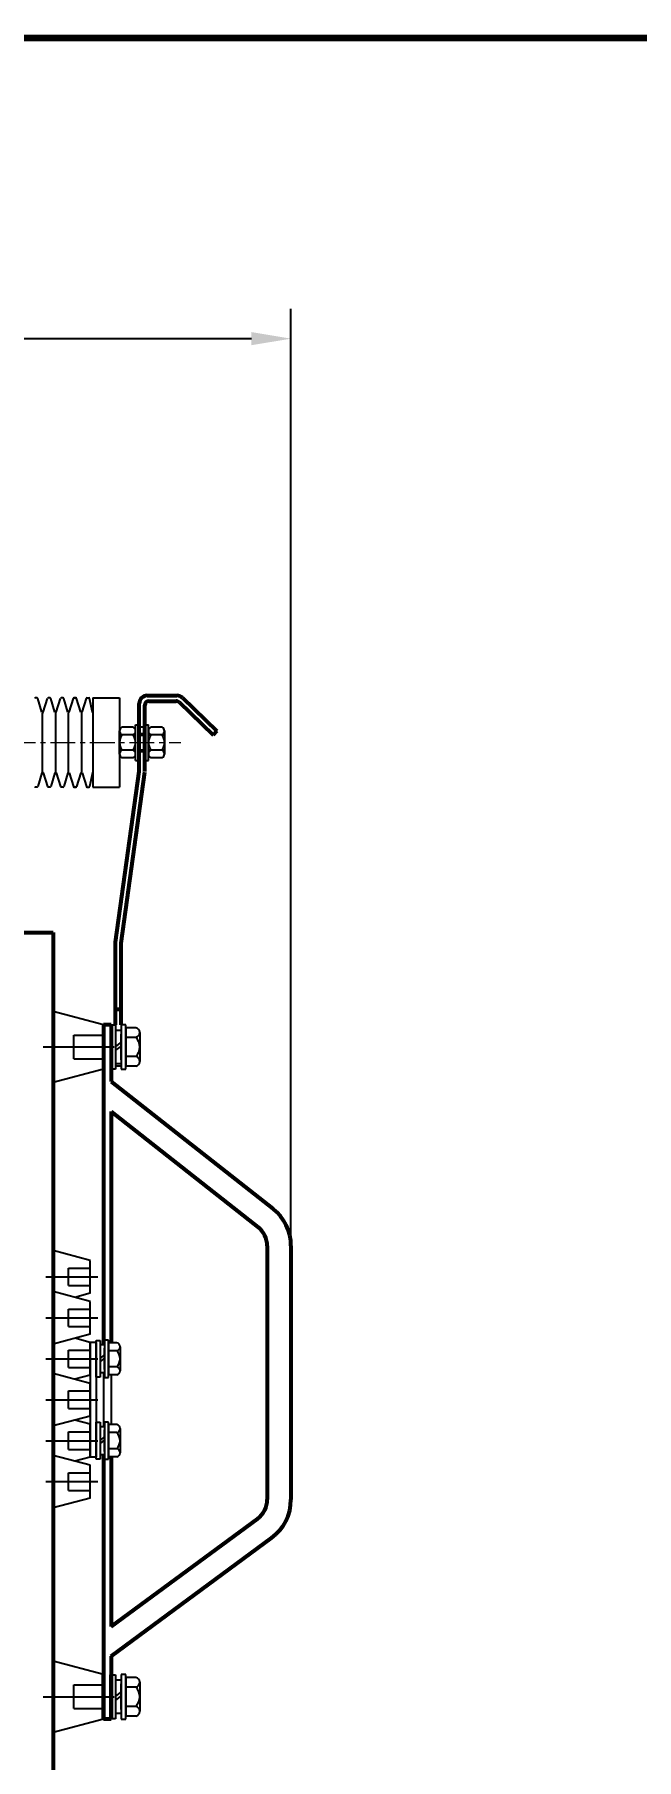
# Model space of a CAD drawing. Header units: millimetres. Extents: x 1190 to 1604, y -412 to -119.
# Drawn here: x 1436.1 to 1466.5, y -215.5 to -128.4 of the extents above; entities that cross this region are included whole.
import ezdxf

# ---------------------------------------------------------------- set-up
doc = ezdxf.new("R2010")
doc.units = ezdxf.units.MM
for name, pattern in [('ACAD_ISO04W100', [30, 24, -3, 0, -3]), ('CENTER', [2, 1.25, -0.25, 0.25, -0.25]), ('HIDDEN', [9.525, 6.35, -3.175])]:
    doc.linetypes.add(name, pattern=pattern)
doc.layers.get('0').update_dxf_attribs({"color": 1, "linetype": 'ACAD_ISO04W100', "lineweight": 25})
doc.layers.get('Defpoints').update_dxf_attribs({"color": 8, "lineweight": 25})
doc.layers.add('1', color=4, linetype='Continuous')
for name, color, linetype, lineweight in [('粗实线', 4, 'Continuous', 53), ('细实线', 2, 'Continuous', 25), ('虚线', 6, 'HIDDEN', 25)]:
    doc.layers.add(name, color=color, linetype=linetype, lineweight=lineweight)
doc.styles.get("Standard").update_dxf_attribs({"font": 'gbenor.shx', "bigfont": 'gbcbig.shx'})
doc.dimstyles.new('1', dxfattribs={"dimtxt": 3.5, "dimasz": 2, "dimexe": 1.5, "dimexo": 0, "dimgap": 0.5, "dimtad": 1, "dimdec": 1, "dimdsep": 46, "dimtxsty": 'Standard', "dimcen": -2.5, "dimclrd": 3, "dimclre": 3, "dimclrt": 3, "dimazin": 2, "dimtfac": 1, "dimtdec": 1, "dimtmove": 0, "dimatfit": 2, "dimfxl": 1.5, "dimarcsym": 0})

# ---------------------------------------------------------------- blocks, each defined once
blk = doc.blocks.new('*D99')
at = {"layer": 'Defpoints', "color": 0, "transparency": 16777216}
for p in [(1449.052, -143.773), (1415.807, -155.598), (1449.052, -189.584)]:
    blk.add_point(p, dxfattribs=at)
at = {"layer": '细实线', "color": 3, "lineweight": -2, "transparency": 16777216}
for p, q in [((1415.807, -155.598), (1415.807, -142.273)), ((1449.052, -189.584), (1449.052, -142.273)), ((1417.807, -143.773), (1447.052, -143.773))]:
    blk.add_line(p, q, dxfattribs=at)
at = {"layer": '细实线', "color": 3, "transparency": 16777216}
for points in [[(1417.807, -143.44), (1417.807, -144.106), (1415.807, -143.773)], [(1447.052, -143.44), (1447.052, -144.106), (1449.052, -143.773)]]:
    blk.add_solid(points, dxfattribs=at)
at = {"layer": '细实线', "color": 3, "transparency": 16777216, "insert": (1432.43, -140.773), "char_height": 5, "attachment_point": 5}
blk.add_mtext('511', dxfattribs=at)

msp = doc.modelspace()

# ---------------------------------------------------------------- linework, layer by layer
at = {"color": 1, "linetype": 'CENTER', "lineweight": 15}
msp.add_line((1428.896, -164.169), (1443.48, -164.169), dxfattribs=at)
for p, q in [((1439.586, -180.669), (1439.586, -178.419)), ((1436.532, -179.544), (1440.116, -179.544)), ((1436.666, -191.153), (1439.301, -191.153)), ((1436.666, -193.221), (1439.301, -193.221)), ((1438.911, -196.116), (1438.911, -194.461)), ((1436.666, -195.289), (1439.301, -195.289)), ((1438.911, -198.184), (1438.911, -196.529)), ((1436.666, -197.357), (1439.301, -197.357)), ((1436.666, -199.425), (1439.301, -199.425)), ((1436.666, -201.493), (1439.301, -201.493)), ((1436.532, -212.357), (1440.116, -212.357))]:
    msp.add_line(p, q)
at = {"layer": '1', "color": 0, "lineweight": 40, "const_width": 0.345}
msp.add_lwpolyline([(1215.566, -400.916), (1594.459, -400.916), (1594.459, -128.587), (1215.566, -128.587), (1215.566, -400.916)], dxfattribs=at)
at = {"layer": '粗实线'}
for p, q in [((1441.786, -161.802), (1443.288, -161.802)), ((1443.566, -161.914), (1445.306, -163.594)), ((1441.386, -165.628), (1441.386, -162.202)), ((1441.665, -165.628), (1441.665, -162.28)), ((1441.865, -162.08), (1443.256, -162.08)), ((1443.395, -162.136), (1445.113, -163.794)), ((1445.306, -163.594), (1445.113, -163.794)), ((1440.193, -174.255), (1441.386, -165.628)), ((1440.469, -174.293), (1441.662, -165.666)), ((1397.953, -173.765), (1437.036, -173.765)), ((1437.036, -173.765), (1437.036, -220.607)), ((1440.193, -177.651), (1440.193, -174.255)), ((1440.472, -177.651), (1440.472, -174.255)), ((1440.193, -178.43), (1440.193, -177.651)), ((1440.472, -177.651), (1440.193, -177.651)), ((1440.472, -178.419), (1440.472, -177.651)), ((1439.586, -178.419), (1439.586, -194.593)), ((1439.961, -178.419), (1439.586, -178.419)), ((1439.961, -178.419), (1439.961, -181.283)), ((1439.961, -181.283), (1448.134, -187.695)), ((1439.961, -182.809), (1439.961, -194.477)), ((1439.961, -182.809), (1447.393, -188.64)), ((1447.852, -189.584), (1447.852, -202.398)), ((1449.052, -189.584), (1449.052, -202.398)), ((1439.586, -200.121), (1439.586, -213.482)), ((1439.961, -200.237), (1439.961, -208.809)), ((1439.961, -208.809), (1447.363, -203.365)), ((1439.961, -210.299), (1448.074, -204.332)), ((1439.961, -210.299), (1439.961, -213.482)), ((1439.586, -213.482), (1439.586, -211.232)), ((1439.961, -213.47), (1439.961, -211.243)), ((1439.961, -213.482), (1439.586, -213.482))]:
    msp.add_line(p, q, dxfattribs=at)
for centre, radius, start, end in [((1441.786, -162.202), 0.4, 90, 180), ((1443.288, -162.202), 0.4, 46.01605, 90), ((1441.865, -162.28), 0.2, 90, 180), ((1443.256, -162.28), 0.2, 46.01605, 90), ((1446.652, -189.584), 2.4, 0, 51.88232), ((1446.652, -189.584), 1.2, 0, 51.88232), ((1446.652, -202.398), 1.2, 306.3323, 0), ((1446.652, -202.398), 2.4, 306.3323, 0)]:
    msp.add_arc(centre, radius, start, end, dxfattribs=at)
at = {"layer": '细实线'}
for p, q in [((1436.223, -161.919), (1436.129, -161.919)), ((1436.468, -162.635), (1436.259, -161.946)), ((1436.539, -162.635), (1436.748, -161.946)), ((1436.878, -161.919), (1436.784, -161.919)), ((1437.123, -162.635), (1436.914, -161.946)), ((1437.194, -162.635), (1437.403, -161.946)), ((1437.533, -161.919), (1437.439, -161.919)), ((1437.778, -162.635), (1437.569, -161.946)), ((1437.849, -162.635), (1438.058, -161.946)), ((1438.188, -161.919), (1438.094, -161.919)), ((1438.094, -161.919), (1438.188, -161.919)), ((1438.433, -162.635), (1438.224, -161.946)), ((1438.504, -162.635), (1438.713, -161.946)), ((1438.749, -161.919), (1438.843, -161.919)), ((1439.027, -162.643), (1438.879, -161.946)), ((1439.04, -161.919), (1440.39, -161.919)), ((1439.04, -161.919), (1439.04, -166.419)), ((1440.39, -161.919), (1440.39, -166.419)), ((1436.504, -165.676), (1436.504, -162.662)), ((1436.504, -162.662), (1436.504, -162.662)), ((1437.158, -162.662), (1437.159, -165.676)), ((1437.814, -165.676), (1437.814, -162.662)), ((1438.468, -162.662), (1438.469, -165.676)), ((1440.39, -164.752), (1440.39, -163.586)), ((1441.087, -163.391), (1440.503, -163.391)), ((1441.199, -165.068), (1441.199, -163.271)), ((1441.199, -163.271), (1441.386, -163.271)), ((1441.199, -164.752), (1441.199, -163.586)), ((1441.386, -165.068), (1441.386, -163.271)), ((1441.665, -163.391), (1441.386, -163.391)), ((1441.386, -163.72), (1441.665, -163.72)), ((1441.665, -165.068), (1441.665, -163.271)), ((1441.665, -163.271), (1441.852, -163.271)), ((1441.852, -165.068), (1441.852, -163.271)), ((1441.852, -164.752), (1441.852, -163.586)), ((1442.548, -163.391), (1441.964, -163.391)), ((1442.661, -163.586), (1442.661, -164.752)), ((1441.087, -163.78), (1440.503, -163.78)), ((1441.087, -164.558), (1440.503, -164.558)), ((1441.386, -163.795), (1441.665, -163.795)), ((1441.386, -164.544), (1441.665, -164.544)), ((1441.386, -164.618), (1441.665, -164.618)), ((1442.548, -163.78), (1441.964, -163.78)), ((1442.548, -164.558), (1441.964, -164.558)), ((1441.087, -164.947), (1440.503, -164.947)), ((1441.199, -165.068), (1441.386, -165.068)), ((1441.665, -165.068), (1441.852, -165.068)), ((1442.548, -164.947), (1441.964, -164.947)), ((1436.468, -165.703), (1436.259, -166.392)), ((1436.539, -165.703), (1436.748, -166.392)), ((1437.123, -165.703), (1436.914, -166.392)), ((1437.194, -165.703), (1437.403, -166.392)), ((1437.778, -165.703), (1437.569, -166.392)), ((1437.849, -165.703), (1438.058, -166.392)), ((1438.433, -165.703), (1438.224, -166.392)), ((1438.504, -165.703), (1438.713, -166.392)), ((1439.027, -165.696), (1438.879, -166.392)), ((1436.223, -166.419), (1436.129, -166.419)), ((1436.878, -166.419), (1436.784, -166.419)), ((1437.533, -166.419), (1437.439, -166.419)), ((1438.188, -166.419), (1438.094, -166.419)), ((1438.094, -166.419), (1438.188, -166.419)), ((1438.749, -166.419), (1438.843, -166.419)), ((1439.04, -166.419), (1440.39, -166.419)), ((1439.586, -178.419), (1437.036, -177.744)), ((1439.961, -178.43), (1440.193, -178.43)), ((1439.961, -180.658), (1439.961, -178.43)), ((1440.193, -178.43), (1440.193, -180.658)), ((1440.706, -178.419), (1440.472, -178.419)), ((1440.472, -178.419), (1440.472, -180.669)), ((1440.706, -180.669), (1440.706, -178.419)), ((1441.222, -178.57), (1440.706, -178.57)), ((1440.706, -178.57), (1440.706, -180.518)), ((1440.472, -178.709), (1440.193, -178.709)), ((1440.193, -178.709), (1440.193, -180.379)), ((1440.472, -179.303), (1440.193, -179.512)), ((1440.472, -178.709), (1440.472, -180.379)), ((1440.472, -180.192), (1440.472, -178.896)), ((1440.706, -178.7), (1440.706, -180.388)), ((1440.706, -180.388), (1440.706, -178.7)), ((1441.222, -179.057), (1440.706, -179.057)), ((1441.409, -178.813), (1441.409, -180.275)), ((1440.472, -179.502), (1440.193, -179.711)), ((1441.222, -180.031), (1440.706, -180.031)), ((1439.586, -180.669), (1437.036, -181.344)), ((1440.193, -180.658), (1439.961, -180.658)), ((1440.193, -180.379), (1440.472, -180.379)), ((1440.472, -180.518), (1440.193, -180.518)), ((1440.472, -180.669), (1440.706, -180.669)), ((1441.222, -180.518), (1440.706, -180.518)), ((1438.911, -190.325), (1437.036, -189.829)), ((1438.911, -191.98), (1438.911, -190.325)), ((1438.911, -192.393), (1437.036, -191.897)), ((1438.911, -191.98), (1438.13, -192.187)), ((1438.911, -194.048), (1438.911, -192.393)), ((1438.911, -194.048), (1437.036, -194.544)), ((1438.911, -194.461), (1438.13, -194.255)), ((1438.911, -194.461), (1438.911, -200.252)), ((1439.211, -194.461), (1438.911, -194.461)), ((1439.211, -194.361), (1439.405, -194.361)), ((1439.211, -196.217), (1439.211, -194.361)), ((1439.211, -194.461), (1439.211, -200.252)), ((1439.405, -194.361), (1439.405, -196.217)), ((1439.637, -194.593), (1439.405, -194.593)), ((1439.405, -194.593), (1439.405, -195.985)), ((1439.637, -195.088), (1439.405, -195.262)), ((1439.832, -194.351), (1439.637, -194.351)), ((1439.637, -194.351), (1439.637, -196.226)), ((1439.637, -194.593), (1439.637, -195.985)), ((1439.637, -195.828), (1439.637, -194.749)), ((1439.832, -196.226), (1439.832, -194.351)), ((1440.262, -194.477), (1439.832, -194.477)), ((1439.832, -194.477), (1439.832, -196.1)), ((1439.832, -194.585), (1439.832, -195.992)), ((1439.832, -195.992), (1439.832, -194.585)), ((1440.262, -194.883), (1439.832, -194.883)), ((1440.418, -194.68), (1440.418, -195.898)), ((1439.637, -195.253), (1439.405, -195.427)), ((1439.405, -195.985), (1439.637, -195.985)), ((1439.586, -195.985), (1439.586, -198.729)), ((1440.262, -195.695), (1439.832, -195.695)), ((1438.911, -196.529), (1437.036, -196.033)), ((1438.911, -196.116), (1438.13, -196.323)), ((1439.405, -196.217), (1439.211, -196.217)), ((1439.637, -196.226), (1439.832, -196.226)), ((1440.262, -196.1), (1439.832, -196.1)), ((1439.961, -196.1), (1439.961, -198.613)), ((1438.911, -198.184), (1437.036, -198.68)), ((1438.911, -198.597), (1438.13, -198.391)), ((1438.911, -200.252), (1438.911, -198.597)), ((1439.211, -198.497), (1439.405, -198.497)), ((1439.211, -200.353), (1439.211, -198.497)), ((1439.405, -198.497), (1439.405, -200.353)), ((1439.832, -198.487), (1439.637, -198.487)), ((1439.637, -198.487), (1439.637, -200.362)), ((1439.832, -200.362), (1439.832, -198.487)), ((1440.262, -198.613), (1439.832, -198.613)), ((1439.832, -198.613), (1439.832, -200.237)), ((1439.637, -198.729), (1439.405, -198.729)), ((1439.405, -198.729), (1439.405, -200.121)), ((1439.637, -199.224), (1439.405, -199.398)), ((1439.637, -199.389), (1439.405, -199.564)), ((1439.637, -198.729), (1439.637, -200.121)), ((1439.637, -199.964), (1439.637, -198.885)), ((1439.832, -198.721), (1439.832, -200.128)), ((1439.832, -200.128), (1439.832, -198.721)), ((1440.262, -199.019), (1439.832, -199.019)), ((1440.418, -198.816), (1440.418, -200.034)), ((1438.911, -200.665), (1437.036, -200.169)), ((1438.911, -200.252), (1438.13, -200.459)), ((1439.211, -200.252), (1438.911, -200.252)), ((1439.405, -200.353), (1439.211, -200.353)), ((1439.405, -200.121), (1439.637, -200.121)), ((1440.262, -199.831), (1439.832, -199.831)), ((1440.262, -200.237), (1439.832, -200.237)), ((1438.911, -202.32), (1438.911, -200.665)), ((1439.637, -200.362), (1439.832, -200.362)), ((1438.911, -202.32), (1437.036, -202.816)), ((1439.586, -211.232), (1437.036, -210.557)), ((1439.961, -211.243), (1440.193, -211.243)), ((1440.193, -211.243), (1440.193, -213.47)), ((1440.472, -211.521), (1440.193, -211.521)), ((1440.706, -211.232), (1440.472, -211.232)), ((1440.472, -211.232), (1440.472, -213.482)), ((1440.472, -211.521), (1440.472, -213.192)), ((1440.706, -213.482), (1440.706, -211.232)), ((1441.222, -211.382), (1440.706, -211.382)), ((1440.706, -211.382), (1440.706, -213.331)), ((1440.706, -211.513), (1440.706, -213.2)), ((1440.706, -213.2), (1440.706, -211.513)), ((1441.409, -211.626), (1441.409, -213.087)), ((1440.472, -212.116), (1440.193, -212.325)), ((1440.472, -212.314), (1440.193, -212.523)), ((1440.472, -213.004), (1440.472, -211.709)), ((1441.222, -211.869), (1440.706, -211.869)), ((1440.193, -213.192), (1440.472, -213.192)), ((1441.222, -212.844), (1440.706, -212.844)), ((1441.222, -213.331), (1440.706, -213.331)), ((1439.586, -213.482), (1437.036, -214.157)), ((1440.193, -213.47), (1439.961, -213.47)), ((1440.472, -213.482), (1440.706, -213.482))]:
    msp.add_line(p, q, dxfattribs=at)
for centre, radius, start, end in [((1436.129, -161.957), 0.0375, 90, 163.30076), ((1436.223, -161.957), 0.0375, 16.69924, 90), ((1436.784, -161.957), 0.0375, 90, 163.30076), ((1436.878, -161.957), 0.0375, 16.69924, 90), ((1437.439, -161.957), 0.0375, 90, 163.30076), ((1437.533, -161.957), 0.0375, 16.69924, 90), ((1438.094, -161.957), 0.0375, 90, 163.30076), ((1438.188, -161.957), 0.0375, 16.69924, 90), ((1438.749, -161.957), 0.0375, 90, 163.30076), ((1438.843, -161.957), 0.0375, 16.38673, 89.68748), ((1436.504, -162.624), 0.0375, 196.69924, 270), ((1436.503, -162.624), 0.0375, 270, 343.30076), ((1437.159, -162.624), 0.0375, 196.69924, 270), ((1437.158, -162.624), 0.0375, 270, 343.30076), ((1437.814, -162.624), 0.0375, 196.69924, 270), ((1437.813, -162.624), 0.0375, 270, 343.30076), ((1438.469, -162.624), 0.0375, 196.69924, 270), ((1438.468, -162.624), 0.0375, 270, 343.30076), ((1439.063, -162.632), 0.0375, 196.38673, 232.2995), ((1440.615, -163.586), 0.225, 120, 240), ((1440.974, -163.586), 0.225, 300, 60), ((1442.077, -163.586), 0.225, 120, 240), ((1442.436, -163.586), 0.225, 300, 60), ((1441.119, -164.169), 0.729, 147.76769, 212.23231), ((1440.615, -164.752), 0.225, 120, 240), ((1440.47, -164.169), 0.729, 327.76769, 32.23231), ((1440.974, -164.752), 0.225, 300, 60), ((1442.581, -164.169), 0.729, 147.76769, 212.23231), ((1442.077, -164.752), 0.225, 120, 240), ((1441.932, -164.169), 0.729, 327.76769, 32.23231), ((1442.436, -164.752), 0.225, 300, 60), ((1436.504, -165.714), 0.0375, 90, 163.30076), ((1436.503, -165.714), 0.0375, 16.69924, 90), ((1437.159, -165.714), 0.0375, 90, 163.30076), ((1437.158, -165.714), 0.0375, 16.69924, 90), ((1437.814, -165.714), 0.0375, 90, 163.30076), ((1437.813, -165.714), 0.0375, 16.69924, 90), ((1438.469, -165.714), 0.0375, 90, 163.30076), ((1438.468, -165.714), 0.0375, 16.69924, 90), ((1439.063, -165.706), 0.0375, 127.7005, 163.61327), ((1436.129, -166.382), 0.0375, 196.69924, 270), ((1436.223, -166.382), 0.0375, 270, 343.30076), ((1436.784, -166.382), 0.0375, 196.69924, 270), ((1436.878, -166.382), 0.0375, 270, 343.30076), ((1437.439, -166.382), 0.0375, 196.69924, 270), ((1437.533, -166.382), 0.0375, 270, 343.30076), ((1438.094, -166.382), 0.0375, 196.69924, 270), ((1438.188, -166.382), 0.0375, 270, 343.30076), ((1438.749, -166.382), 0.0375, 196.69924, 270), ((1438.843, -166.382), 0.0375, 270.31252, 343.61327), ((1441.157, -178.813), 0.252, 284.82182, 75.17818), ((1440.683, -179.544), 0.727, 317.89655, 42.10345), ((1441.157, -180.275), 0.252, 284.82182, 75.17818), ((1441.222, -180.031), 2.197232062517248e-14, 74.3926, 104.03624), ((1440.208, -194.68), 0.21, 284.82182, 75.17818), ((1439.812, -195.289), 0.605, 317.89655, 42.10345), ((1440.208, -195.898), 0.21, 284.82182, 75.17818), ((1440.262, -195.695), 1.831026645523305e-14, 74.3926, 104.03624), ((1440.208, -198.816), 0.21, 284.82182, 75.17818), ((1439.812, -199.425), 0.605, 317.89655, 42.10345), ((1440.208, -200.034), 0.21, 284.82182, 75.17818), ((1440.262, -199.831), 1.831019394657498e-14, 74.3926, 104.03624), ((1441.157, -211.626), 0.252, 284.82182, 75.17818), ((1440.683, -212.357), 0.727, 317.89655, 42.10345), ((1441.157, -213.087), 0.252, 284.82182, 75.17818), ((1441.222, -212.844), 2.197232062517248e-14, 74.3926, 104.03624)]:
    msp.add_arc(centre, radius, start, end, dxfattribs=at)
at = {"layer": '虚线'}
for p, q in [((1438.086, -180.144), (1438.086, -178.944)), ((1438.086, -178.944), (1439.586, -178.944)), ((1438.086, -180.144), (1439.586, -180.144)), ((1437.808, -191.594), (1437.808, -190.711)), ((1437.808, -190.711), (1438.911, -190.711)), ((1437.808, -191.594), (1438.911, -191.594)), ((1437.808, -193.662), (1437.808, -192.779)), ((1437.808, -192.779), (1438.911, -192.779)), ((1437.808, -193.662), (1438.911, -193.662)), ((1437.808, -195.73), (1437.808, -194.847)), ((1437.808, -194.847), (1438.911, -194.847)), ((1437.808, -195.73), (1438.911, -195.73)), ((1437.808, -197.798), (1437.808, -196.915)), ((1437.808, -196.915), (1438.911, -196.915)), ((1437.808, -197.798), (1438.911, -197.798)), ((1437.808, -199.866), (1437.808, -198.983)), ((1437.808, -198.983), (1438.911, -198.983)), ((1437.808, -199.866), (1438.911, -199.866)), ((1437.808, -201.934), (1437.808, -201.051)), ((1437.808, -201.051), (1438.911, -201.051)), ((1437.808, -201.934), (1438.911, -201.934)), ((1438.086, -212.957), (1438.086, -211.757)), ((1438.086, -211.757), (1439.586, -211.757)), ((1438.086, -212.957), (1439.586, -212.957))]:
    msp.add_line(p, q, dxfattribs=at)

# ---------------------------------------------------------------- dimensions: what is measured, and where the dimension line sits
at = {"layer": '细实线'}
dim = msp.add_linear_dim(base=(1449.052, -143.773), p1=(1415.807, -155.598), p2=(1449.052, -189.584), text='511', dimstyle='1', override={"dimtxt": 5}, dxfattribs=at)
dim.commit()
dim.dimension.update_dxf_attribs({"geometry": '*D99', "text_midpoint": (1432.43, -140.773)})

doc.saveas('drawing.dxf')
